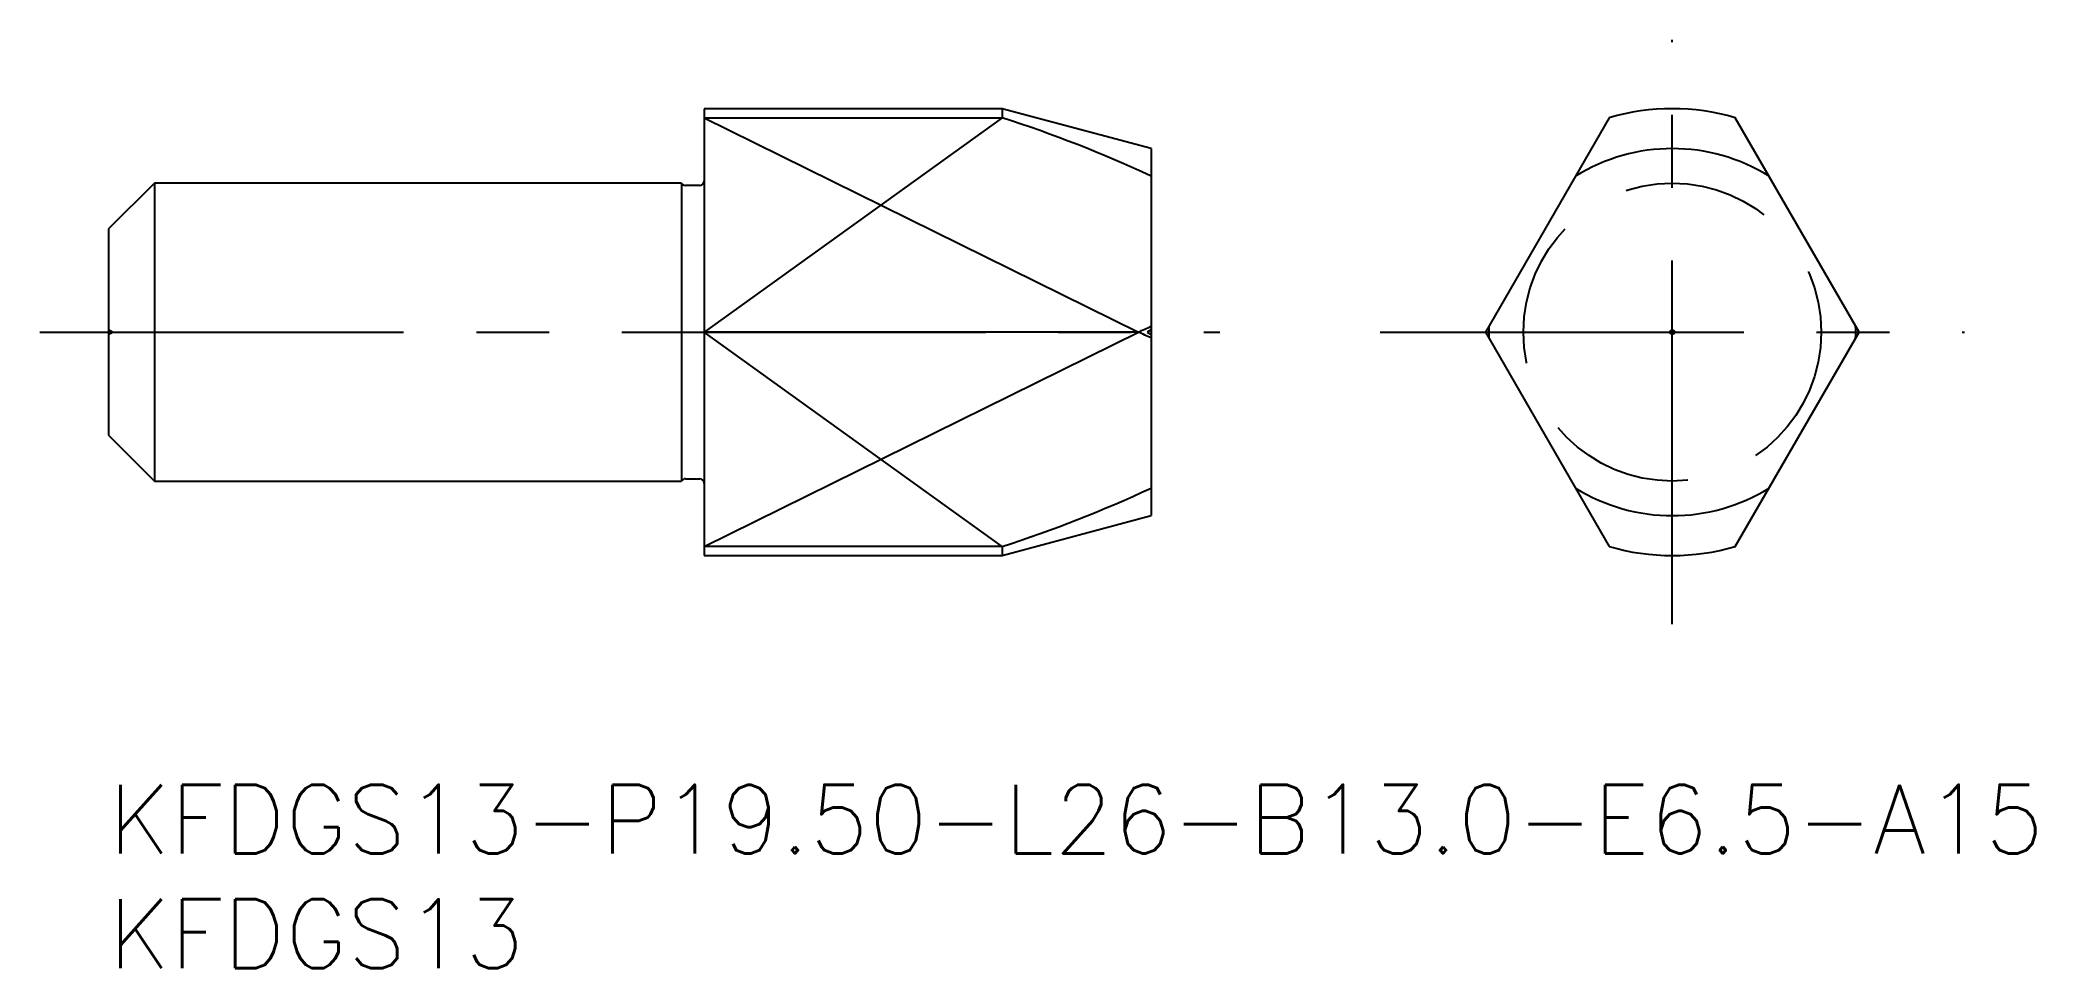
# Model space of a CAD drawing. Extents: x -3 to 84.1, y -8 to 32.5.
import ezdxf

# ---------------------------------------------------------------- set-up
doc = ezdxf.new("R2010")
doc.units = 0
doc.header["$LTSCALE"] = 0.5
doc.linetypes.add('CENTER', pattern=[50.8, 31.75, -6.35, 6.35, -6.35])
doc.linetypes.add('DASHED', pattern=[19.05, 12.7, -6.35])
for name, color, linetype in [('MSM_CENTER', 1, 'CENTER'), ('MSM_CONTINUOUS', 7, 'CONTINUOUS'), ('MSM_DASHED', 4, 'DASHED'), ('MSM_NARROW', 5, 'CONTINUOUS'), ('MSM_PART_NUMBER', 7, 'CONTINUOUS')]:
    doc.layers.add(name, color=color, linetype=linetype)
doc.styles.get("Standard").update_dxf_attribs({"font": 'txt.shx', "height": 1, "bigfont": 'bigfont.shx'})

# ---------------------------------------------------------------- blocks, each defined once
blk = doc.blocks.new('*U17')
at = {"layer": 'MSM_PART_NUMBER'}
blk.add_text('KFDGS13-P19.50-L26-B13.0-E6.5-A15', height=3, dxfattribs=at).set_placement((0, -3))
blk = doc.blocks.new('*U18')
at = {"layer": 'MSM_PART_NUMBER'}
blk.add_text('KFDGS13', height=3, dxfattribs=at).set_placement((0, -8))

msp = doc.modelspace()

# ---------------------------------------------------------------- linework, layer by layer
at = {"layer": 'MSM_CENTER'}
for p, q in [((68.25, 7), (68.25, 32.5)), ((-3, 19.75), (48.5, 19.75)), ((55.5, 19.75), (81, 19.75))]:
    msp.add_line(p, q, dxfattribs=at)
at = {"layer": 'MSM_CONTINUOUS'}
for p, q in [((39, 29.5), (26, 29.5)), ((26, 29.5), (26, 10)), ((26, 29.104), (39, 29.104)), ((45.5, 27.758), (39, 29.5)), ((39, 29.5), (39, 29.104)), ((65.5, 29.104), (60.099, 19.75)), ((76.401, 19.75), (71, 29.104)), ((45.5, 27.758), (45.5, 11.742)), ((2, 26.25), (0, 24.25)), ((25, 26.25), (2, 26.25)), ((2, 26.25), (2, 13.25)), ((25, 26.25), (25, 13.25)), ((25.8, 26.15), (25.173, 26.15)), ((0, 24.25), (0, 15.25)), ((44.948, 19.75), (26, 19.75)), ((60.099, 19.75), (65.5, 10.396)), ((71, 10.396), (76.401, 19.75)), ((0, 15.25), (2, 13.25)), ((2, 13.25), (25, 13.25)), ((25.173, 13.35), (25.8, 13.35)), ((39, 10), (45.5, 11.742)), ((39, 10.396), (26, 10.396)), ((26, 10), (39, 10)), ((39, 10.396), (39, 10))]:
    msp.add_line(p, q, dxfattribs=at)
msp.add_circle((68.25, 19.75), 0.1, dxfattribs=at)
for centre, radius, start, end in [((21.818, -24.274), 56.075, 65.01875, 72.15721), ((68.25, 19.75), 9.75, 73.61733, 106.38267), ((68.25, 19.75), 8.008, 58.18679, 121.81321), ((25.173, 26.35), 0.2, 210, 270), ((25.8, 26.35), 0.2, 270, 0), ((21.818, 70.833), 56.075, 294.36097, 294.98125), ((21.818, -31.333), 56.075, 65.01875, 65.63903), ((68.25, 19.75), 8.008, 178.18679, 181.81321), ((68.25, 19.75), 8.008, 358.18679, 1.81321), ((25.173, 13.15), 0.2, 90, 150), ((25.8, 13.15), 0.2, 0, 90), ((21.818, 63.774), 56.075, 287.84279, 294.98125), ((68.25, 19.75), 8.008, 238.18679, 301.81321), ((68.25, 19.75), 9.75, 253.61733, 286.38267)]:
    msp.add_arc(centre, radius, start, end, dxfattribs=at)
at = {"layer": 'MSM_DASHED'}
for p, q in [((0.173, 19.75), (0, 19.85)), ((0, 19.65), (0.173, 19.75)), ((45.5, 19.85), (45.327, 19.75)), ((45.327, 19.75), (45.5, 19.65))]:
    msp.add_line(p, q, dxfattribs=at)
msp.add_circle((68.25, 19.75), 6.5, dxfattribs=at)
at = {"layer": 'MSM_NARROW'}
for p, q in [((26, 29.104), (44.948, 19.75)), ((39, 29.104), (26, 19.75)), ((26, 10.396), (44.948, 19.75)), ((39, 10.396), (26, 19.75))]:
    msp.add_line(p, q, dxfattribs=at)

# ---------------------------------------------------------------- block references
at = {"layer": 'MSM_CONTINUOUS'}
for name in ['*U17', '*U18']:
    msp.add_blockref(name, (0, 0), dxfattribs=at)

doc.saveas('drawing.dxf')
